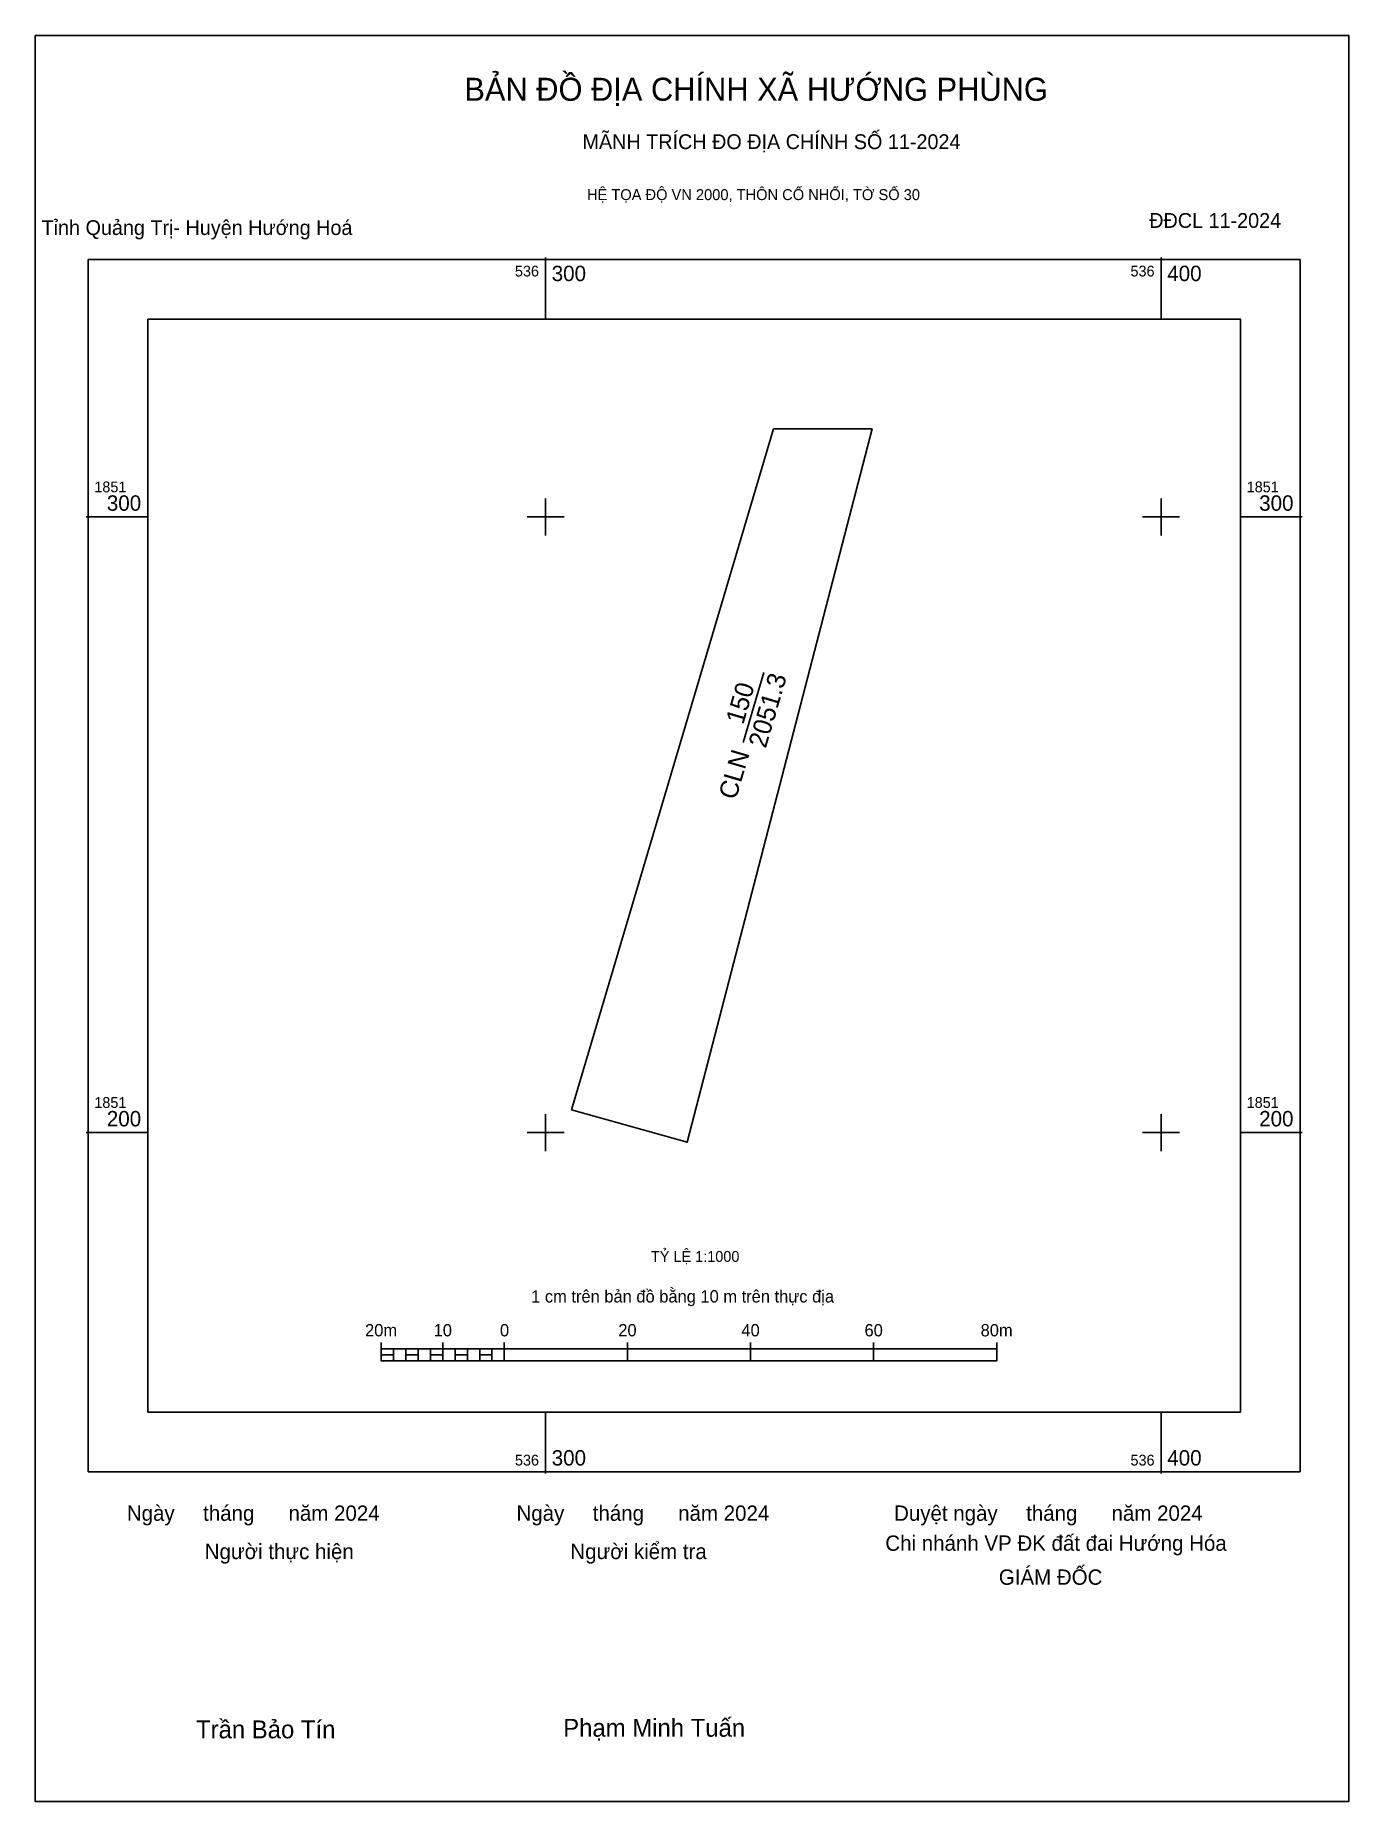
# Model space of a CAD drawing. Extents: x 536217 to 536430, y 1851091 to 1851378.
import ezdxf

# ---------------------------------------------------------------- set-up
doc = ezdxf.new("R2010")
doc.units = 0
for name, color, linetype in [('Level 10', 7, 'Continuous'), ('Level 13', 7, 'Continuous'), ('Level 15', 7, 'Continuous'), ('Level 23', 7, 'Continuous'), ('Level 27', 7, 'Continuous'), ('Level 50', 7, 'Continuous'), ('Level 6', 7, 'Continuous'), ('Level 62', 7, 'Continuous'), ('Level 63', 7, 'Continuous'), ('Level 9', 7, 'Continuous')]:
    doc.layers.add(name, color=color, linetype=linetype)

msp = doc.modelspace()

# ---------------------------------------------------------------- linework, layer by layer
at = {"layer": 'Level 10'}
msp.add_lwpolyline([(536304.24, 1851203.67), (536337.04, 1851314.28), (536353.04, 1851314.28), (536323.03, 1851198.45)], close=True, dxfattribs=at)
at = {"layer": 'Level 15'}
msp.add_lwpolyline([(536217.11, 1851378.22), (536430.47, 1851378.22), (536430.47, 1851091.31), (536217.11, 1851091.31)], close=True, dxfattribs=at)
at = {"layer": 'Level 23'}
msp.add_line((536322.7, 1851198.56), (536323.03, 1851198.45), dxfattribs=at)
at = {"layer": 'Level 27'}
for p, q in [((536337.04, 1851314.28), (536337.03, 1851314.28)), ((536353.04, 1851314.28), (536353.05, 1851314.28)), ((536304.24, 1851203.67), (536304.23, 1851203.67)), ((536323.03, 1851198.45), (536323.04, 1851198.45))]:
    msp.add_line(p, q, dxfattribs=at)
at = {"layer": 'Level 50'}
msp.add_line((536332.12, 1851263.36), (536335.45, 1851274.71), dxfattribs=at)
at = {"layer": 'Level 62'}
msp.add_lwpolyline([(536235.39, 1851332.11), (536412.9, 1851332.11), (536412.9, 1851154.6), (536235.39, 1851154.6)], close=True, dxfattribs=at)
at = {"layer": 'Level 63'}
for p, q in [((536300, 1851342.11), (536300, 1851332.11)), ((536400, 1851342.11), (536400, 1851332.11)), ((536300, 1851303), (536300, 1851297)), ((536400, 1851303), (536400, 1851297)), ((536225.39, 1851300), (536235.39, 1851300)), ((536297, 1851300), (536303, 1851300)), ((536397, 1851300), (536403, 1851300)), ((536412.9, 1851300), (536422.9, 1851300)), ((536300, 1851203), (536300, 1851197)), ((536400, 1851203), (536400, 1851197)), ((536225.39, 1851200), (536235.39, 1851200)), ((536297, 1851200), (536303, 1851200)), ((536397, 1851200), (536403, 1851200)), ((536412.9, 1851200), (536422.9, 1851200)), ((536273.3, 1851165.89), (536273.3, 1851162.89)), ((536273.3, 1851164.89), (536373.3, 1851164.89)), ((536275.3, 1851164.89), (536275.3, 1851162.89)), ((536277.3, 1851164.89), (536277.3, 1851162.89)), ((536279.3, 1851164.89), (536279.3, 1851162.89)), ((536281.3, 1851164.89), (536281.3, 1851162.89)), ((536283.3, 1851165.89), (536283.3, 1851162.89)), ((536283.3, 1851164.89), (536283.3, 1851162.89)), ((536285.3, 1851164.89), (536285.3, 1851162.89)), ((536287.3, 1851164.89), (536287.3, 1851162.89)), ((536289.3, 1851164.89), (536289.3, 1851162.89)), ((536291.3, 1851164.89), (536291.3, 1851162.89)), ((536293.3, 1851165.89), (536293.3, 1851162.89)), ((536293.3, 1851164.89), (536293.3, 1851162.89)), ((536313.3, 1851165.89), (536313.3, 1851162.89)), ((536333.3, 1851165.89), (536333.3, 1851162.89)), ((536353.3, 1851165.89), (536353.3, 1851162.89)), ((536373.3, 1851165.89), (536373.3, 1851162.89)), ((536273.3, 1851162.89), (536373.3, 1851162.89)), ((536300, 1851154.6), (536300, 1851144.6)), ((536400, 1851154.6), (536400, 1851144.6))]:
    msp.add_line(p, q, dxfattribs=at)
for points in [[(536225.7, 1851341.8), (536422.59, 1851341.8), (536422.59, 1851144.91), (536225.7, 1851144.91)], [(536273.3, 1851163.89), (536275.3, 1851163.89), (536275.3, 1851162.89), (536273.3, 1851162.89)], [(536273.3, 1851163.89), (536275.3, 1851163.89), (536275.3, 1851162.89), (536273.3, 1851162.89)], [(536277.3, 1851163.89), (536279.3, 1851163.89), (536279.3, 1851162.89), (536277.3, 1851162.89)], [(536281.3, 1851163.89), (536283.3, 1851163.89), (536283.3, 1851162.89), (536281.3, 1851162.89)], [(536285.3, 1851163.89), (536287.3, 1851163.89), (536287.3, 1851162.89), (536285.3, 1851162.89)], [(536289.3, 1851163.89), (536291.3, 1851163.89), (536291.3, 1851162.89), (536289.3, 1851162.89)]]:
    msp.add_lwpolyline(points, close=True, dxfattribs=at)

# ---------------------------------------------------------------- texts
at = {"layer": 'Level 13'}
for s, p in [('150', (536332.11, 1851266.14)), ('2051.3', (536335.77, 1851262.29)), ('CLN', (536330.92, 1851253.92))]:
    msp.add_text(s, height=3, rotation=73.6478, dxfattribs=at).set_placement(p)
at = {"layer": 'Level 6'}
msp.add_text('TỶ LỆ 1:1000', height=1.7579, dxfattribs=at).set_placement((536317.12, 1851178.99))
at = {"layer": 'Level 63'}
for s, height, p in [('BẢN ĐỒ ĐỊA CHÍNH XÃ HƯỚNG PHÙNG', 3.7437, (536286.81, 1851367.59)), ('MÃNH TRÍCH ĐO ĐỊA CHÍNH SỐ 11-2024', 2.4022, (536306, 1851359.75)), ('HỆ TỌA ĐỘ VN 2000, THÔN CỔ NHỔI, TỜ SỐ 30', 1.7782, (536306.73, 1851351.46)), ('536', 1.75, (536295.03, 1851339.05)), ('300', 2.5, (536301, 1851338.3)), ('536', 1.75, (536395.03, 1851339.05)), ('400', 2.5, (536401, 1851338.3)), ('1851', 1.75, (536226.7, 1851304)), ('1851', 1.75, (536413.9, 1851304)), ('300', 2.5, (536228.73, 1851301)), ('300', 2.5, (536415.93, 1851301)), ('1851', 1.75, (536226.7, 1851204)), ('1851', 1.75, (536413.9, 1851204)), ('200', 2.5, (536228.73, 1851201)), ('200', 2.5, (536415.93, 1851201)), ('1 cm trên bản đồ bằng 10 m trên thực địa', 2, (536297.66, 1851172.39)), ('20m', 2, (536270.68, 1851166.89)), ('10', 2, (536281.82, 1851166.89)), ('0', 2, (536292.6, 1851166.89)), ('20', 2, (536311.82, 1851166.89)), ('40', 2, (536331.82, 1851166.89)), ('60', 2, (536351.82, 1851166.89)), ('80m', 2, (536370.68, 1851166.89)), ('536', 1.75, (536295.03, 1851145.91)), ('300', 2.5, (536301, 1851145.91)), ('536', 1.75, (536395.03, 1851145.91)), ('400', 2.5, (536401, 1851145.91)), ('Ngày     tháng      năm 2024', 2.4883, (536231.98, 1851136.93)), ('Ngày     tháng      năm 2024', 2.4883, (536295.28, 1851136.93)), ('Duyệt ngày     tháng      năm 2024', 2.4883, (536356.62, 1851136.93)), ('Người thực hiện', 2.4883, (536244.64, 1851130.71)), ('Người kiểm tra', 2.4883, (536304.03, 1851130.71)), ('Chi nhánh VP ĐK đất đai Hướng Hóa', 2.4883, (536355.2, 1851132.06)), ('GIÁM ĐỐC', 2.488, (536373.64, 1851126.54)), ('Trần Bảo Tín', 2.9024, (536243.22, 1851101.6)), ('Phạm Minh Tuấn', 2.9024, (536302.87, 1851101.86))]:
    msp.add_text(s, height=height, dxfattribs=at).set_placement(p)
at = {"layer": 'Level 9'}
for s, p in [('Tỉnh Quảng Trị- Huyện Hướng Hoá', (536218.13, 1851345.79)), ('ĐĐCL 11-2024', (536398.07, 1851346.95))]:
    msp.add_text(s, height=2.4022, dxfattribs=at).set_placement(p)

doc.saveas('drawing.dxf')
